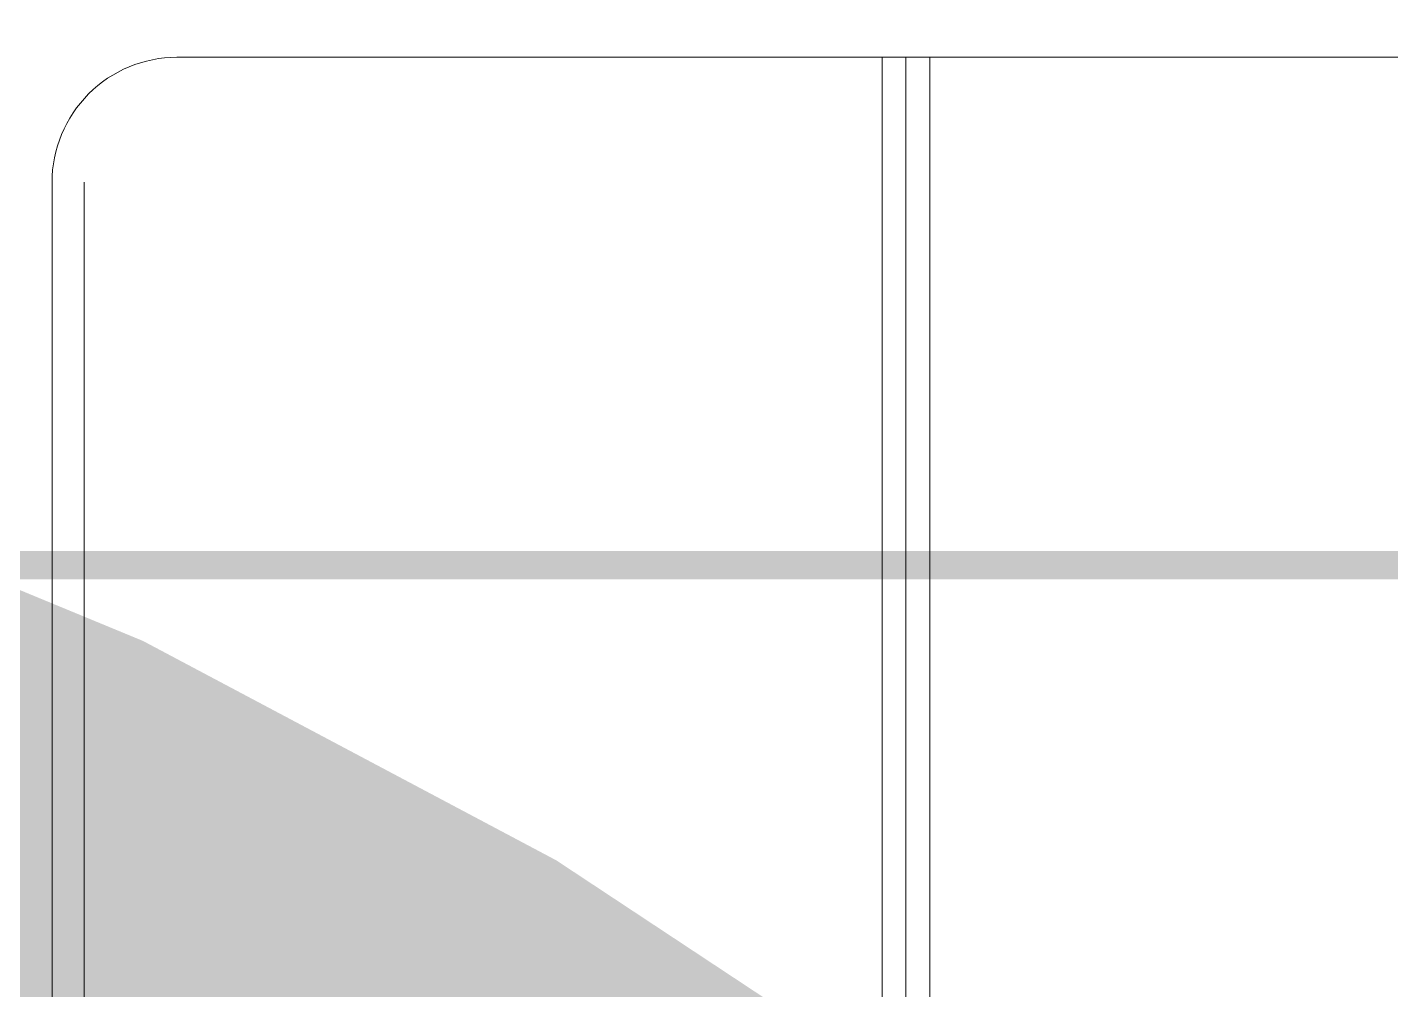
# Model space of a CAD drawing. Header units: metres. Extents: x 75097 to 220695, y -1557923 to -1361206.
# Drawn here: x 170883.2 to 171027.8, y -1430270.9 to -1430168.8 of the extents above; entities that cross this region are included whole.
import ezdxf

# ---------------------------------------------------------------- set-up
doc = ezdxf.new("R2010")
doc.units = ezdxf.units.M
doc.layers.get('0').update_dxf_attribs({"lineweight": 0})
doc.layers.add('A-100 - Copy$0$Medical Equipment and Furniture', color=8, linetype='Continuous', lineweight=0)
doc.layers.add('A-100 - Copy$0$Medical Equipment and Furniture1', color=8, linetype='Continuous', lineweight=5)
doc.layers.add('E-POWR', color=7, linetype='Continuous', lineweight=9, true_color=0x4e7e3e)
doc.layers.add('REV 01', color=7, linetype='Continuous', lineweight=0, true_color=0xe41b4d)

# ---------------------------------------------------------------- blocks, each defined once
blk = doc.blocks.new('A-100 - Copy$0$GF21008-P')
at = {"layer": 'A-100 - Copy$0$Medical Equipment and Furniture1'}
for p, q in [((0.71658, -0.1974), (0.71658, 0)), ((0.71912, -0.1974), (0.71912, 0)), ((0.72166, -0.1974), (0.72166, 0)), ((0.80631, -0.18414), (0.80631, -0.01908)), ((0.8097, -0.18414), (0.8097, -0.01908)), ((-0.7767, -0.1974), (0.79645, -0.1974))]:
    blk.add_line(p, q, dxfattribs=at)
blk.add_arc((0.79645, -0.18414), 0.01325, 270, 0, dxfattribs=at)
blk = doc.blocks.new('A-100 - Copy')
at = {"layer": 'A-100 - Copy$0$Medical Equipment and Furniture', "xscale": 1000, "yscale": 1000, "zscale": 1000, "rotation": 179.9999999999998}
blk.add_blockref('A-100 - Copy$0$GF21008-P', (171695.53, -1430369.36, 0), dxfattribs=at)

msp = doc.modelspace()

# ---------------------------------------------------------------- linework, layer by layer
at = {"layer": 'E-POWR', "const_width": 3}
msp.add_lwpolyline([(172789.02, -1428189.55), (168262.18, -1428189.55), (168262.18, -1426863.64), (167977.58, -1426863.64), (167977.58, -1429273.27), (168445.82, -1429743.93), (168445.82, -1430225.83), (172788.92, -1430225.83), (174419.82, -1430228.08), (174846.41, -1430228.08), (174846.41, -1431647.76)], dxfattribs=at)

# ---------------------------------------------------------------- next in the draw order: block references
msp.add_blockref('A-100 - Copy', (0, 0))

# ---------------------------------------------------------------- next in the draw order: linework, layer by layer
at = {"layer": 'REV 01', "color": 3, "elevation": 0}
msp.add_lwpolyline([(161507.59, -1430970.56, 0, 79.63, -0.520567), (161499.95, -1430412.69, 0, 79.63, -0.520567), (162296.23, -1430412.69, 0, 79.63, -0.520567), (163092.52, -1430412.69, 0, 79.63, -0.520567), (163888.81, -1430412.69, 0, 79.63, -0.520567), (164685.09, -1430412.69, 0, 79.63, -0.520567), (165481.38, -1430412.69, 0, 79.63, -0.520567), (166277.67, -1430412.69, 0, 79.63, -0.520567), (167073.95, -1430412.69, 0, 79.63, -0.520567), (167870.24, -1430412.69, 0, 79.63, -0.520567), (168666.53, -1430412.69, 0, 79.63, -0.520567), (169462.81, -1430412.69, 0, 79.63, -0.520567), (170259.1, -1430412.69, 0, 79.63, -0.520567), (171055.39, -1430412.69, 0, 79.63, -0.520567), (171851.67, -1430412.69, 0, 79.63, -0.520567), (172647.96, -1430412.69, 0, 79.63, -0.520567), (173444.25, -1430412.69, 0, 79.63, -0.520567), (174114.8, -1430540.16, 0, 79.63, -0.520567), (174125.71, -1431336.37, 0, 79.63, -0.520567)], format="xyseb", dxfattribs=at)

doc.saveas('drawing.dxf')
